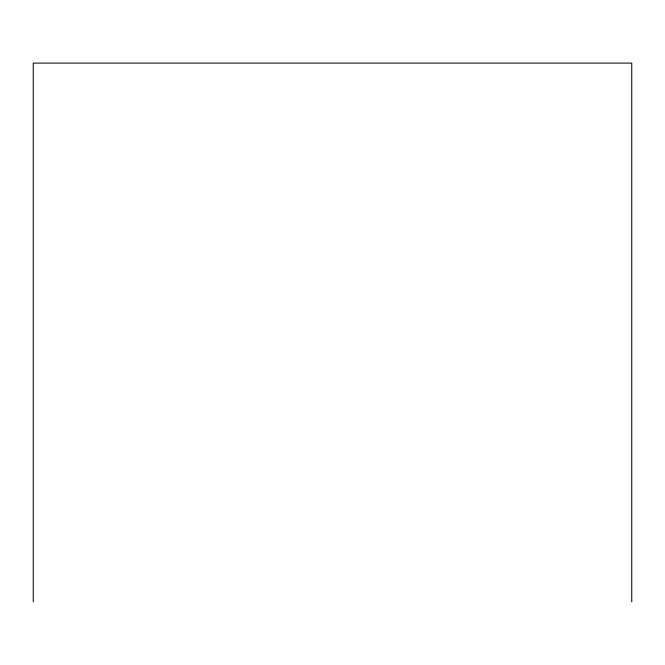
<?xml version="1.0" encoding="UTF-8"?>
<svg xmlns="http://www.w3.org/2000/svg" width="665" height="665" viewBox="0 0 665 665"><rect width="100%" height="100%" fill="white"/><g stroke="black" fill="none" stroke-linecap="round" stroke-linejoin="round"><path stroke-width="1" d="M631.75 601.9L631.75 63.1L33.25 63.1L33.25 601.9"/></g></svg>
